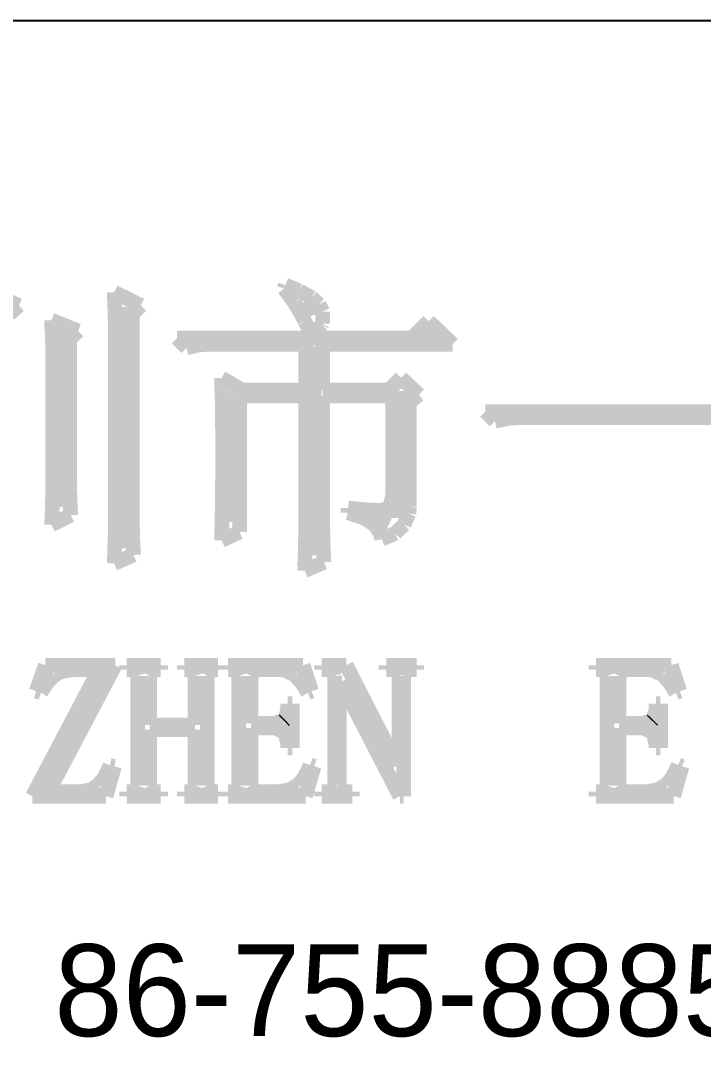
# Model space of a CAD drawing. Extents: x -61 to 349, y -42 to 245.
# Drawn here: x 318.33 to 323.05, y -33.93 to -26.69 of the extents above; entities that cross this region are included whole.
import ezdxf

# ---------------------------------------------------------------- set-up
doc = ezdxf.new("R2010")
doc.units = 0
doc.layers.add('BOARD_GEOMETRY_DIMENSION', color=2, linetype='CONTINUOUS')

msp = doc.modelspace()

# ---------------------------------------------------------------- linework, layer by layer
at = {"layer": 'BOARD_GEOMETRY_DIMENSION'}
msp.add_lwpolyline([(343.887552, -26.68905), (287.57753, -26.68905), (287.57753, -37.189156)], dxfattribs=at)
for points, const_width in [([(318.128904, -28.57373), (318.320166, -28.656788)], 0.1016), ([(318.97828, -28.565094), (319.162684, -28.656788)], 0.1016), ([(318.98336, -28.684982), (318.97828, -28.565094)], 0.1016), ([(320.153284, -28.540456), (320.161666, -28.515564)], 0.1016), ([(320.225166, -28.639262), (320.153284, -28.540456)], 0.1016), ([(320.161666, -28.515564), (320.257678, -28.55468)], 0.1016), ([(320.257678, -28.55468), (320.342768, -28.601924)], 0.1016), ([(320.274188, -28.719526), (320.225166, -28.639262)], 0.1016), ([(320.289174, -28.631896), (320.334894, -28.732988)], 0.127), ([(320.342768, -28.601924), (320.395092, -28.64866)], 0.1016), ([(320.395092, -28.64866), (320.419984, -28.698698)], 0.1016), ([(318.320166, -28.656788), (318.253872, -28.715462)], 0.1016), ([(318.986408, -28.78201), (318.98336, -28.684982)], 0.1016), ([(319.048892, -28.667964), (319.02908, -30.335982)], 0.127), ([(319.162684, -28.656788), (319.10401, -28.715462)], 0.1016), ([(319.10401, -28.715462), (319.10401, -30.177994)], 0.1016), ([(320.29527, -28.766262), (320.274188, -28.719526)], 0.1016), ([(320.419984, -28.698698), (320.419984, -28.783026)], 0.1016), ([(318.54521, -28.75788), (318.728598, -28.833064)], 0.1016), ([(318.55029, -28.856686), (318.54521, -28.75788)], 0.1016), ([(318.986408, -30.217364), (318.986408, -28.78201)], 0.1016), ([(320.342768, -28.847288), (320.29527, -28.766262)], 0.1016), ([(320.415666, -28.790392), (320.353182, -28.849574)], 0.1016), ([(320.419984, -28.783026), (320.415666, -28.790392)], 0.1016), ([(321.036188, -28.882594), (321.152774, -28.766262)], 0.1016), ([(321.152774, -28.766262), (321.319398, -28.924504)], 0.1016), ([(318.553592, -28.953714), (318.55029, -28.856686)], 0.1016), ([(318.623696, -28.831794), (318.606678, -30.049978)], 0.127), ([(318.728598, -28.833064), (318.670178, -28.89123)], 0.1016), ([(320.353182, -28.849574), (320.342768, -28.847288)], 0.1016), ([(321.102482, -28.870402), (321.18808, -28.861004)], 0.127), ([(318.670178, -28.89123), (318.670178, -29.882084)], 0.1016), ([(319.412112, -28.882594), (321.036188, -28.882594)], 0.1016), ([(319.479168, -28.949396), (319.412112, -28.882594)], 0.1016), ([(319.569592, -28.928822), (319.479168, -28.949396)], 0.1016), ([(319.645284, -28.924504), (319.569592, -28.928822)], 0.1016), ([(320.303398, -28.924504), (319.645284, -28.924504)], 0.1016), ([(320.303398, -29.240988), (320.303398, -28.924504)], 0.1016), ([(320.354706, -28.939998), (320.326258, -30.384496)], 0.127), ([(320.419984, -28.924504), (320.419984, -29.240988)], 0.1016), ([(321.319398, -28.924504), (320.419984, -28.924504)], 0.1016), ([(318.553592, -29.89072), (318.553592, -28.953714)], 0.1016), ([(319.720468, -29.157676), (319.8622, -29.240988)], 0.1016), ([(319.7225, -29.238956), (319.720468, -29.157676)], 0.1016), ([(320.8782, -29.240988), (320.961258, -29.157676)], 0.1016), ([(320.961258, -29.157676), (321.085972, -29.274262)], 0.1016), ([(319.725802, -29.328364), (319.7225, -29.238956)], 0.1016), ([(319.779904, -29.25699), (319.77711, -30.15488)], 0.127), ([(319.845182, -29.28239), (319.845182, -30.223714)], 0.1016), ([(320.303398, -29.28239), (319.845182, -29.28239)], 0.1016), ([(319.8622, -29.240988), (320.303398, -29.240988)], 0.1016), ([(320.303398, -30.081982), (320.303398, -29.28239)], 0.1016), ([(320.419984, -29.240988), (320.8782, -29.240988)], 0.1016), ([(320.419984, -29.28239), (320.419984, -30.140402)], 0.1016), ([(320.903092, -29.28239), (320.419984, -29.28239)], 0.1016), ([(320.903092, -29.973778), (320.903092, -29.28239)], 0.1016), ([(320.966592, -29.248608), (320.943986, -30.126686)], 0.127), ([(321.085972, -29.274262), (321.019678, -29.3243)], 0.1016), ([(319.726564, -29.424884), (319.725802, -29.328364)], 0.1016), ([(321.019678, -29.3243), (321.019678, -30.048962)], 0.1016), ([(319.72758, -29.529278), (319.726564, -29.424884)], 0.1016), ([(321.544188, -29.390594), (323.184774, -29.390594)], 0.1016), ([(321.61099, -29.457396), (321.544188, -29.390594)], 0.1016), ([(321.702684, -29.436822), (321.61099, -29.457396)], 0.1016), ([(321.77736, -29.432504), (321.702684, -29.436822)], 0.1016), ([(323.467984, -29.432504), (321.77736, -29.432504)], 0.1016), ([(319.728596, -29.640784), (319.72758, -29.529278)], 0.1016), ([(319.72758, -29.753306), (319.728596, -29.657294)], 0.1016), ([(319.728596, -29.657294), (319.728596, -29.640784)], 0.1016), ([(319.72758, -29.85008), (319.72758, -29.753306)], 0.1016), ([(318.670178, -29.882084), (318.671194, -29.910278)], 0.1016), ([(319.726564, -29.946854), (319.72758, -29.85008)], 0.1016), ([(318.552576, -29.97708), (318.553592, -29.89072)], 0.1016), ([(318.671194, -29.910278), (318.672972, -30.004004)], 0.1016), ([(319.725802, -30.04439), (319.726564, -29.946854)], 0.1016), ([(318.55029, -30.07487), (318.552576, -29.97708)], 0.1016), ([(318.672972, -30.004004), (318.678306, -30.107128)], 0.1016), ([(320.88201, -30.05836), (320.903092, -29.973778)], 0.1016), ([(318.54521, -30.173676), (318.55029, -30.07487)], 0.1016), ([(319.72377, -30.14218), (319.725802, -30.04439)], 0.1016), ([(320.302382, -30.174692), (320.303398, -30.081982)], 0.1016), ([(320.59499, -30.090364), (320.59499, -30.05709)], 0.1016), ([(320.59499, -30.05709), (320.631058, -30.061408)], 0.1016), ([(320.704972, -30.125924), (320.59499, -30.090364)], 0.1016), ([(320.631058, -30.061408), (320.733166, -30.070806)], 0.1016), ([(320.733166, -30.070806), (320.81978, -30.073854)], 0.1016), ([(320.81978, -30.073854), (320.88201, -30.05836)], 0.1016), ([(321.01536, -30.096714), (320.983102, -30.17266)], 0.1016), ([(321.019678, -30.048962), (321.01536, -30.096714)], 0.1016), ([(318.678306, -30.107128), (318.54521, -30.173676)], 0.1016), ([(319.721484, -30.240478), (319.72377, -30.14218)], 0.1016), ([(320.419984, -30.140402), (320.421, -30.238192)], 0.1016), ([(320.78041, -30.174692), (320.704972, -30.125924)], 0.1016), ([(320.765678, -30.118304), (320.878708, -30.169358)], 0.127), ([(320.983102, -30.17266), (320.920872, -30.232096)], 0.1016), ([(318.98336, -30.313376), (318.986408, -30.217364)], 0.1016), ([(319.10401, -30.177994), (319.107058, -30.273498)], 0.1016), ([(319.845182, -30.223714), (319.720468, -30.28188)], 0.1016), ([(319.720468, -30.28188), (319.721484, -30.240478)], 0.1016), ([(320.301112, -30.270196), (320.302382, -30.174692)], 0.1016), ([(320.421, -30.238192), (320.423286, -30.33522)], 0.1016), ([(320.820796, -30.237176), (320.78041, -30.174692)], 0.1016), ([(320.827908, -30.273498), (320.820796, -30.237176)], 0.1016), ([(320.920872, -30.232096), (320.827908, -30.273498)], 0.1016), ([(318.979296, -30.42158), (318.98336, -30.313376)], 0.1016), ([(319.107058, -30.273498), (319.112392, -30.381956)], 0.1016), ([(320.29908, -30.36951), (320.301112, -30.270196)], 0.1016), ([(319.112392, -30.381956), (318.97828, -30.440884)], 0.1016), ([(320.29527, -30.470094), (320.29908, -30.36951)], 0.1016), ([(320.423286, -30.33522), (320.428112, -30.43301)], 0.1016), ([(318.97828, -30.440884), (318.979296, -30.42158)], 0.1016), ([(320.428112, -30.43301), (320.29527, -30.491176)], 0.1016), ([(320.29527, -30.491176), (320.29527, -30.470094)], 0.1016), ([(318.41313, -32.050482), (318.87414, -31.175706)], 0.1016), ([(318.439038, -31.324296), (318.503554, -31.14421)], 0.1016), ([(318.503554, -31.14421), (318.985646, -31.14421)], 0.1016), ([(318.985646, -31.14421), (318.524636, -32.019494)], 0.1016), ([(318.689228, -31.175706), (318.613028, -31.188914)], 0.1016), ([(318.87414, -31.175706), (318.689228, -31.175706)], 0.1016), ([(319.065656, -31.175706), (319.065656, -31.14421)], 0.1016), ([(319.065656, -31.14421), (319.298828, -31.14421)], 0.1016), ([(319.086738, -31.175706), (319.065656, -31.175706)], 0.1016), ([(319.129156, -31.18612), (319.086738, -31.175706)], 0.1016), ([(319.139824, -31.218124), (319.129156, -31.18612)], 0.1016), ([(319.240662, -31.18612), (319.224152, -31.218124)], 0.1016), ([(319.277238, -31.175706), (319.240662, -31.18612)], 0.1016), ([(319.298828, -31.175706), (319.277238, -31.175706)], 0.1016), ([(319.298828, -31.14421), (319.298828, -31.175706)], 0.1016), ([(319.46342, -31.175706), (319.46342, -31.14421)], 0.1016), ([(319.46342, -31.14421), (319.696846, -31.14421)], 0.1016), ([(319.484248, -31.175706), (319.46342, -31.175706)], 0.1016), ([(319.52692, -31.18612), (319.484248, -31.175706)], 0.1016), ([(319.537334, -31.218124), (319.52692, -31.18612)], 0.1016), ([(319.638426, -31.18612), (319.622932, -31.218124)], 0.1016), ([(319.675764, -31.175706), (319.638426, -31.18612)], 0.1016), ([(319.696846, -31.175706), (319.675764, -31.175706)], 0.1016), ([(319.696846, -31.14421), (319.696846, -31.175706)], 0.1016), ([(319.765426, -31.175706), (319.765426, -31.14421)], 0.1016), ([(319.765426, -31.14421), (320.284602, -31.14421)], 0.1016), ([(319.79235, -31.175706), (319.765426, -31.175706)], 0.1016), ([(319.828926, -31.18612), (319.79235, -31.175706)], 0.1016), ([(319.83934, -31.218124), (319.828926, -31.18612)], 0.1016), ([(319.940432, -31.18612), (319.924938, -31.218124)], 0.1016), ([(319.972436, -31.175706), (319.940432, -31.18612)], 0.1016), ([(320.120264, -31.175706), (319.972436, -31.175706)], 0.1016), ([(320.159126, -31.179516), (320.120264, -31.175706)], 0.1016), ([(320.226436, -31.21279), (320.159126, -31.179516)], 0.1016), ([(320.284602, -31.14421), (320.343022, -31.324296)], 0.1016), ([(320.413126, -31.175706), (320.413126, -31.14421)], 0.1016), ([(320.413126, -31.14421), (320.582544, -31.14421)], 0.1016), ([(320.449448, -31.175706), (320.413126, -31.175706)], 0.1016), ([(320.491866, -31.18612), (320.449448, -31.175706)], 0.1016), ([(320.502534, -31.218124), (320.491866, -31.18612)], 0.1016), ([(320.582544, -31.14421), (320.937636, -31.838392)], 0.1016), ([(320.858642, -31.175706), (320.858642, -31.14421)], 0.1016), ([(320.858642, -31.14421), (321.069716, -31.14421)], 0.1016), ([(320.900044, -31.175706), (320.858642, -31.175706)], 0.1016), ([(320.937636, -31.18612), (320.900044, -31.175706)], 0.1016), ([(320.94805, -31.218124), (320.937636, -31.18612)], 0.1016), ([(320.995802, -31.18612), (320.980054, -31.218124)], 0.1016), ([(321.02806, -31.175706), (320.995802, -31.18612)], 0.1016), ([(321.069716, -31.175706), (321.02806, -31.175706)], 0.1016), ([(321.069716, -31.14421), (321.069716, -31.175706)], 0.1016), ([(322.309744, -31.175706), (322.309744, -31.14421)], 0.1016), ([(322.309744, -31.14421), (322.829936, -31.14421)], 0.1016), ([(322.336414, -31.175706), (322.309744, -31.175706)], 0.1016), ([(322.374006, -31.18612), (322.336414, -31.175706)], 0.1016), ([(322.38442, -31.218124), (322.374006, -31.18612)], 0.1016), ([(322.485258, -31.18612), (322.468748, -31.218124)], 0.1016), ([(322.5165, -31.175706), (322.485258, -31.18612)], 0.1016), ([(322.665344, -31.175706), (322.5165, -31.175706)], 0.1016), ([(322.702936, -31.179516), (322.665344, -31.175706)], 0.1016), ([(322.771516, -31.21279), (322.702936, -31.179516)], 0.1016), ([(322.829936, -31.14421), (322.888102, -31.324296)], 0.1016), ([(318.567054, -31.21279), (318.51727, -31.264098)], 0.1016), ([(318.613028, -31.188914), (318.567054, -31.21279)], 0.1016), ([(319.139824, -31.976822), (319.139824, -31.218124)], 0.1016), ([(319.224152, -31.218124), (319.224152, -31.557722)], 0.1016), ([(319.537334, -31.557722), (319.537334, -31.218124)], 0.1016), ([(319.622932, -31.218124), (319.622932, -31.976822)], 0.1016), ([(319.83934, -31.976822), (319.83934, -31.218124)], 0.1016), ([(319.924938, -31.218124), (319.924938, -31.547308)], 0.1016), ([(320.273426, -31.264098), (320.226436, -31.21279)], 0.1016), ([(320.502534, -31.976822), (320.502534, -31.218124)], 0.1016), ([(320.94805, -31.838392), (320.94805, -31.218124)], 0.1016), ([(320.980054, -31.218124), (320.980054, -32.050482)], 0.1016), ([(322.38442, -31.976822), (322.38442, -31.218124)], 0.1016), ([(322.468748, -31.218124), (322.468748, -31.547308)], 0.1016), ([(322.817744, -31.264098), (322.771516, -31.21279)], 0.1016), ([(318.47155, -31.33471), (318.439038, -31.324296)], 0.1016), ([(318.51727, -31.264098), (318.472312, -31.332678)], 0.1016), ([(320.317114, -31.33471), (320.273426, -31.264098)], 0.1016), ([(320.343022, -31.324296), (320.317114, -31.33471)], 0.1016), ([(320.544952, -31.260796), (320.534538, -31.260796)], 0.1016), ([(320.534538, -31.260796), (320.534538, -31.976822)], 0.1016), ([(320.95313, -32.050482), (320.544952, -31.260796)], 0.1016), ([(322.861432, -31.33471), (322.817744, -31.264098)], 0.1016), ([(322.888102, -31.324296), (322.861432, -31.33471)], 0.1016), ([(318.472312, -31.332678), (318.47155, -31.33471)], 0.1016), ([(320.157602, -31.520892), (320.17843, -31.451296)], 0.1016), ([(320.17843, -31.451296), (320.17843, -31.409894)], 0.1016), ([(320.17843, -31.409894), (320.210942, -31.409894)], 0.1016), ([(320.210942, -31.409894), (320.210942, -31.716726)], 0.1016), ([(322.70192, -31.520892), (322.723764, -31.451296)], 0.1016), ([(322.723764, -31.451296), (322.723764, -31.409894)], 0.1016), ([(322.723764, -31.409894), (322.755006, -31.409894)], 0.1016), ([(322.755006, -31.409894), (322.755006, -31.716726)], 0.1016), ([(319.924938, -31.547308), (320.078608, -31.547308)], 0.1016), ([(320.078608, -31.547308), (320.150744, -31.527496)], 0.1016), ([(320.150744, -31.527496), (320.157602, -31.520892)], 0.1016), ([(322.468748, -31.547308), (322.622926, -31.547308)], 0.1016), ([(322.622926, -31.547308), (322.69557, -31.527496)], 0.1016), ([(322.69557, -31.527496), (322.70192, -31.520892)], 0.1016), ([(319.224152, -31.557722), (319.537334, -31.557722)], 0.1016), ([(319.537334, -31.589726), (319.224152, -31.589726)], 0.1016), ([(319.224152, -31.589726), (319.224152, -31.976822)], 0.1016), ([(319.537334, -31.976822), (319.537334, -31.589726)], 0.1016), ([(320.094102, -31.579312), (319.924938, -31.579312)], 0.1016), ([(319.924938, -31.579312), (319.924938, -31.976822)], 0.1016), ([(320.157602, -31.610808), (320.094102, -31.579312)], 0.1016), ([(320.162936, -31.620206), (320.157602, -31.610808)], 0.1016), ([(320.17843, -31.695898), (320.162936, -31.620206)], 0.1016), ([(322.63842, -31.579312), (322.468748, -31.579312)], 0.1016), ([(322.468748, -31.579312), (322.468748, -31.976822)], 0.1016), ([(322.70192, -31.610808), (322.63842, -31.579312)], 0.1016), ([(322.708016, -31.620206), (322.70192, -31.610808)], 0.1016), ([(322.723764, -31.695898), (322.708016, -31.620206)], 0.1016), ([(320.17843, -31.716726), (320.17843, -31.695898)], 0.1016), ([(320.210942, -31.716726), (320.17843, -31.716726)], 0.1016), ([(322.723764, -31.716726), (322.723764, -31.695898)], 0.1016), ([(322.755006, -31.716726), (322.723764, -31.716726)], 0.1016), ([(318.947038, -31.84271), (318.949324, -31.838392)], 0.1016), ([(318.949324, -31.838392), (318.980312, -31.843726)], 0.1016), ([(320.328544, -31.847028), (320.332608, -31.833312)], 0.1016), ([(320.332608, -31.833312), (320.36004, -31.843726)], 0.1016), ([(320.937636, -31.838392), (320.94805, -31.838392)], 0.1016), ([(322.872608, -31.847028), (322.877942, -31.833312)], 0.1016), ([(322.877942, -31.833312), (322.90385, -31.843726)], 0.1016), ([(318.911732, -31.91891), (318.947038, -31.84271)], 0.1016), ([(318.980312, -31.843726), (318.922146, -32.050482)], 0.1016), ([(320.293238, -31.920688), (320.328544, -31.847028)], 0.1016), ([(320.36004, -31.843726), (320.301366, -32.050482)], 0.1016), ([(322.837302, -31.920688), (322.872608, -31.847028)], 0.1016), ([(322.90385, -31.843726), (322.84543, -32.050482)], 0.1016), ([(318.82334, -32.002984), (318.86906, -31.971996)], 0.1016), ([(318.86906, -31.971996), (318.911732, -31.91891)], 0.1016), ([(319.129156, -32.008318), (319.139824, -31.976822)], 0.1016), ([(319.224152, -31.976822), (319.240662, -32.008318)], 0.1016), ([(319.52692, -32.008318), (319.537334, -31.976822)], 0.1016), ([(319.622932, -31.976822), (319.638426, -32.008318)], 0.1016), ([(319.828926, -32.008318), (319.83934, -31.976822)], 0.1016), ([(319.924938, -31.976822), (319.940432, -32.008318)], 0.1016), ([(320.18605, -32.007302), (320.248534, -31.971996)], 0.1016), ([(320.248534, -31.971996), (320.293238, -31.920688)], 0.1016), ([(320.491866, -32.008318), (320.502534, -31.976822)], 0.1016), ([(320.534538, -31.976822), (320.55054, -32.008318)], 0.1016), ([(322.374006, -32.008318), (322.38442, -31.976822)], 0.1016), ([(322.468748, -31.976822), (322.485258, -32.008318)], 0.1016), ([(322.730114, -32.007302), (322.792344, -31.971996)], 0.1016), ([(322.792344, -31.971996), (322.837302, -31.920688)], 0.1016), ([(318.922146, -32.050482), (318.41313, -32.050482)], 0.1016), ([(318.524636, -32.019494), (318.752728, -32.019494)], 0.1016), ([(318.752728, -32.019494), (318.82334, -32.002984)], 0.1016), ([(319.065656, -32.050482), (319.065656, -32.019494)], 0.1016), ([(319.065656, -32.019494), (319.091818, -32.019494)], 0.1016), ([(319.298828, -32.050482), (319.065656, -32.050482)], 0.1016), ([(319.091818, -32.019494), (319.129156, -32.008318)], 0.1016), ([(319.240662, -32.008318), (319.271904, -32.019494)], 0.1016), ([(319.271904, -32.019494), (319.298828, -32.019494)], 0.1016), ([(319.298828, -32.019494), (319.298828, -32.050482)], 0.1016), ([(319.46342, -32.050482), (319.46342, -32.019494)], 0.1016), ([(319.46342, -32.019494), (319.489328, -32.019494)], 0.1016), ([(319.696846, -32.050482), (319.46342, -32.050482)], 0.1016), ([(319.489328, -32.019494), (319.52692, -32.008318)], 0.1016), ([(319.638426, -32.008318), (319.669414, -32.019494)], 0.1016), ([(319.669414, -32.019494), (319.696846, -32.019494)], 0.1016), ([(319.696846, -32.019494), (319.696846, -32.050482)], 0.1016), ([(319.765426, -32.050482), (319.765426, -32.019494)], 0.1016), ([(319.765426, -32.019494), (319.797938, -32.019494)], 0.1016), ([(320.301366, -32.050482), (319.765426, -32.050482)], 0.1016), ([(319.797938, -32.019494), (319.828926, -32.008318)], 0.1016), ([(319.940432, -32.008318), (319.972436, -32.019494)], 0.1016), ([(319.972436, -32.019494), (320.10985, -32.019494)], 0.1016), ([(320.10985, -32.019494), (320.18605, -32.007302)], 0.1016), ([(320.413126, -32.050482), (320.413126, -32.019494)], 0.1016), ([(320.413126, -32.019494), (320.454528, -32.019494)], 0.1016), ([(320.6242, -32.050482), (320.413126, -32.050482)], 0.1016), ([(320.454528, -32.019494), (320.491866, -32.008318)], 0.1016), ([(320.55054, -32.008318), (320.582544, -32.019494)], 0.1016), ([(320.582544, -32.019494), (320.6242, -32.019494)], 0.1016), ([(320.6242, -32.019494), (320.6242, -32.050482)], 0.1016), ([(320.980054, -32.050482), (320.95313, -32.050482)], 0.1016), ([(322.309744, -32.050482), (322.309744, -32.019494)], 0.1016), ([(322.309744, -32.019494), (322.341748, -32.019494)], 0.1016), ([(322.84543, -32.050482), (322.309744, -32.050482)], 0.1016), ([(322.341748, -32.019494), (322.374006, -32.008318)], 0.1016), ([(322.485258, -32.008318), (322.5165, -32.019494)], 0.1016), ([(322.5165, -32.019494), (322.65493, -32.019494)], 0.1016), ([(322.65493, -32.019494), (322.730114, -32.007302)], 0.1016)]:
    msp.add_lwpolyline(points, dxfattribs=dict(at, const_width=const_width))

# ---------------------------------------------------------------- texts
at = {"layer": 'BOARD_GEOMETRY_DIMENSION', "width": 1.0004}
msp.add_text('86-755-88852189', height=0.635, dxfattribs=at).set_placement((318.56426, -33.709102))

doc.saveas('drawing.dxf')
